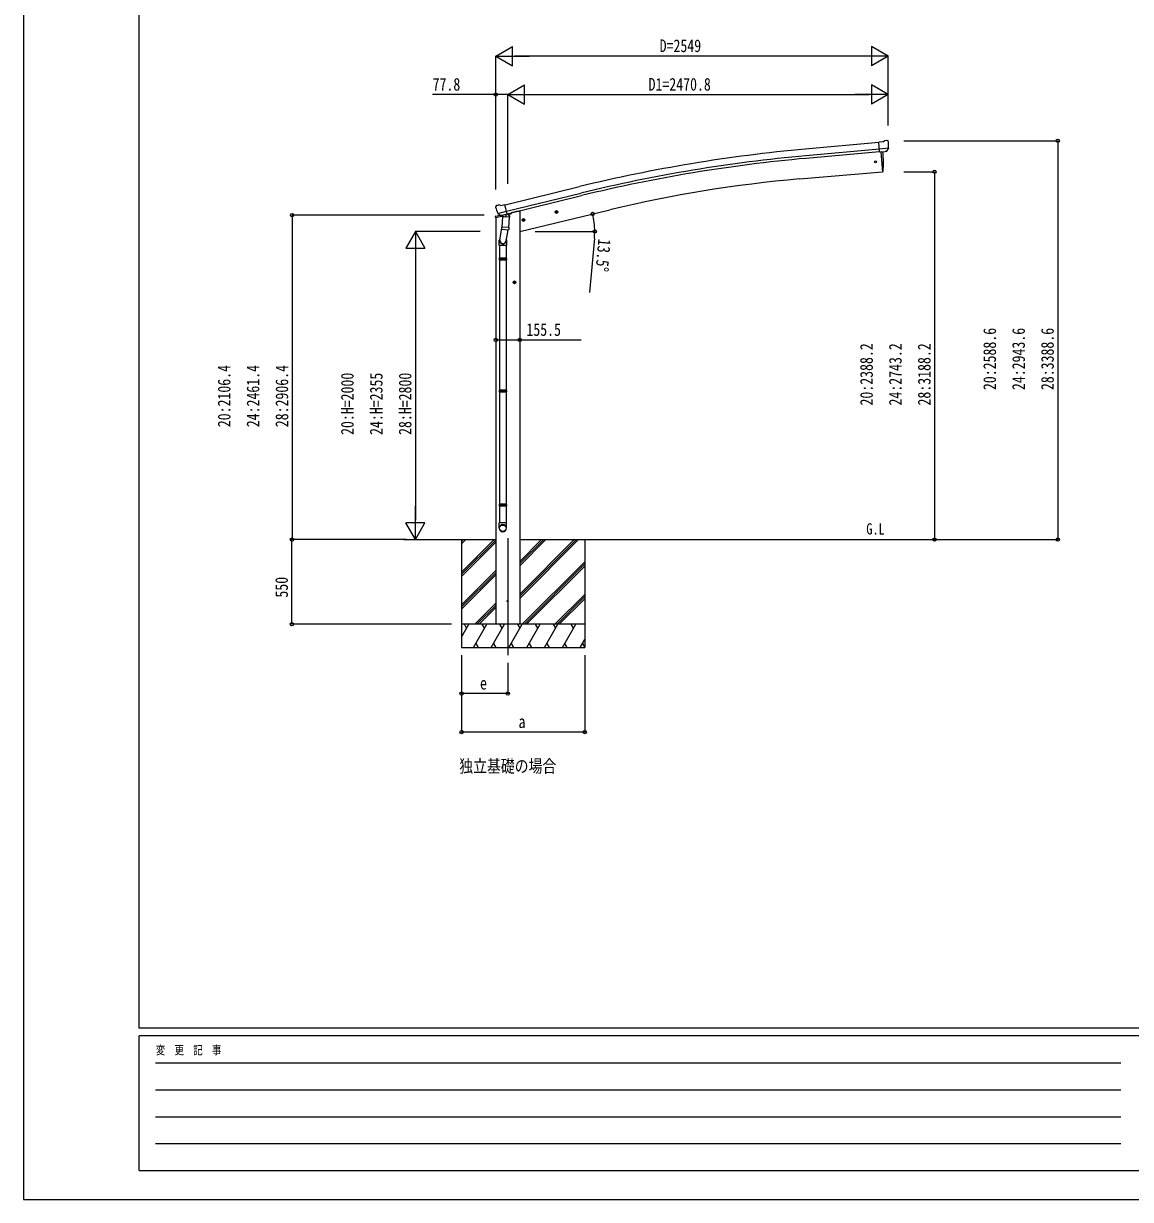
# Model space of a CAD drawing. Units: millimetres, scale not verified. Extents: x -10512 to 10512, y -7425 to 7425.
# Drawn here: x -10512 to -3325, y -7425 to 209 of the extents above; entities that cross this region are included whole.
import ezdxf
from ezdxf.enums import TextEntityAlignment as Align

# ---------------------------------------------------------------- set-up
doc = ezdxf.new("R2010")
doc.units = ezdxf.units.MM
doc.header["$LTSCALE"] = 30
for name, color, linetype in [('0-2_USER1', 3, 'Continuous'), ('0-3_YKK_12', 2, 'Continuous'), ('0-4_YKK_13', 4, 'Continuous'), ('0-5_YKK_A1', 4, 'Continuous'), ('0-6_YKK_D', 6, 'Continuous'), ('0-7_YKK_ZWAK', 7, 'Continuous')]:
    doc.layers.add(name, color=color, linetype=linetype)
doc.styles.add('ＭＳ ゴシック', font='')
doc.styles.get('ＭＳ ゴシック').set_extended_font_data('MS Gothic')

msp = doc.modelspace()

# ---------------------------------------------------------------- linework, layer by layer
at = {"layer": '0-3_YKK_12'}
msp.add_line((-7368.53, -3131.54), (-7368.53, -3890.74), dxfattribs=at)
at = {"layer": '0-4_YKK_13'}
for p, q in [((-4932.77, -558.55), (-4959.34, -560.88)), ((-4953.68, -625.54), (-4959.34, -560.88)), ((-4896.48, -600.84), (-4955.39, -606)), ((-4932.77, -558.55), (-4921.05, -551.79)), ((-4906.15, -550.2), (-4919.81, -551.4)), ((-4907.73, -620.33), (-4896.79, -601.39)), ((-4897.01, -555.95), (-4902.5, -551.35)), ((-4895.95, -557.99), (-4895.83, -559.34)), ((-4943.72, -624.67), (-4953.68, -625.54)), ((-4946.71, -624.93), (-4935.54, -752.53)), ((-4910.11, -621.73), (-4917.82, -622.4)), ((-4935.54, -752.53), (-4933.49, -752.28)), ((-7447.47, -982.73), (-7447.19, -983.88)), ((-7443.25, -974.16), (-7447.11, -980.45)), ((-7440.16, -971.91), (-7426.97, -968.74)), ((-7412.41, -971.42), (-7425.67, -968.72)), ((-7412.41, -971.42), (-7386.48, -965.19)), ((-7448.6, -1051.07), (-7405.89, -1040.81)), ((-7448.6, -1051.07), (-7448.6, -1044.18)), ((-7446.3, -1041.26), (-7420.09, -1034.97)), ((-7433.42, -1023.04), (-7375.91, -1009.23)), ((-7416.56, -1037.95), (-7432.94, -1023.46)), ((-7413.86, -1038.52), (-7406.34, -1036.71)), ((-7413.02, -1038.41), (-7411.49, -1038.04)), ((-7411.49, -1038.04), (-7374.78, -1029.23)), ((-7409.65, -1038.27), (-7409.7, -1039.01)), ((-7408.95, -1040.05), (-7383.13, -1046.49)), ((-7402.03, -1045.4), (-7406.7, -1112.24)), ((-7356.34, -1048.59), (-7402.03, -1045.4)), ((-7400.25, -1042.22), (-7400.48, -1045.51)), ((-7380.74, -1031.06), (-7381.76, -1045.66)), ((-7374.78, -1029.23), (-7373.26, -1028.86)), ((-7371.7, -1026.76), (-7370.76, -1026.83)), ((-7370.76, -1026.83), (-7357.44, -1042.14)), ((-7366.76, -1031.42), (-7347.88, -1026.89)), ((-7361.01, -1115.43), (-7356.34, -1048.59)), ((-7357.44, -1042.14), (-7357.89, -1048.49)), ((-7344.04, -1018.71), (-7344.04, -1022.02)), ((-7275.72, -1068.29), (-7256.28, -1063.62)), ((-7271.17, -1060.51), (-7273.3, -1067.7)), ((-7263.87, -1058.75), (-7271.17, -1060.51)), ((-7263.67, -1075.67), (-7268.33, -1056.23)), ((-7258.7, -1064.2), (-7263.87, -1058.75)), ((-7260.83, -1071.4), (-7258.7, -1064.2)), ((-7061.8, -1016.93), (-7042.35, -1012.26)), ((-7057.24, -1009.15), (-7059.38, -1016.35)), ((-7049.95, -1007.4), (-7057.24, -1009.15)), ((-7049.74, -1024.32), (-7054.41, -1004.87)), ((-7044.78, -1012.84), (-7049.95, -1007.4)), ((-7046.91, -1020.04), (-7044.78, -1012.84)), ((-7406.36, -1107.35), (-7420.88, -1195.12)), ((-7407.56, -1124.7), (-7406.69, -1112.24)), ((-7407.17, -1126.06), (-7407.17, -1126.06)), ((-7361.01, -1115.43), (-7406.7, -1112.24)), ((-7405.72, -1126.84), (-7364.02, -1129.76)), ((-7367.54, -1129.51), (-7380.18, -1204.44)), ((-7361.03, -1115.43), (-7361.92, -1128.13)), ((-7423.03, -1232.28), (-7423.03, -1197.93)), ((-7377.03, -1197.63), (-7377.03, -1232.28)), ((-7377.03, -1232.28), (-7423.03, -1232.28)), ((-7421.03, -1232.28), (-7421.03, -1314.8)), ((-7379.03, -1232.28), (-7379.03, -1314.8)), ((-7423.03, -1316.8), (-7422.03, -1314.8)), ((-7377.03, -1316.8), (-7423.03, -1316.8)), ((-7377.03, -1324.8), (-7423.03, -1324.8)), ((-7378.03, -1314.8), (-7422.03, -1314.8)), ((-7378.03, -1326.8), (-7422.03, -1326.8)), ((-7421.03, -1326.8), (-7421.03, -2170.99)), ((-7379.03, -1326.8), (-7379.03, -2170.99)), ((-7377.03, -1316.8), (-7378.03, -1314.8)), ((-7377.03, -1324.8), (-7378.03, -1326.8)), ((-7377.03, -1316.8), (-7377.03, -1324.8)), ((-7314.53, -1470.86), (-7334.53, -1470.86)), ((-7324.53, -1463.36), (-7331.03, -1467.11)), ((-7331.03, -1467.11), (-7331.03, -1474.62)), ((-7331.03, -1474.62), (-7324.53, -1478.37)), ((-7324.53, -1480.86), (-7324.53, -1460.86)), ((-7318.03, -1467.11), (-7324.53, -1463.36)), ((-7423.03, -2172.99), (-7422.03, -2170.99)), ((-7377.03, -2172.99), (-7423.03, -2172.99)), ((-7377.03, -2180.99), (-7423.03, -2180.99)), ((-7378.03, -2170.99), (-7422.03, -2170.99)), ((-7378.03, -2182.99), (-7422.03, -2182.99)), ((-7421.03, -2182.99), (-7421.03, -2911.18)), ((-7379.03, -2182.99), (-7379.03, -2911.18)), ((-7377.03, -2172.99), (-7378.03, -2170.99)), ((-7377.03, -2180.99), (-7378.03, -2182.99)), ((-7377.03, -2172.99), (-7377.03, -2180.99)), ((-7423.03, -2913.18), (-7422.03, -2911.18)), ((-7377.03, -2913.18), (-7423.03, -2913.18)), ((-7377.03, -2921.18), (-7423.03, -2921.18)), ((-7378.03, -2911.18), (-7422.03, -2911.18)), ((-7378.03, -2923.18), (-7422.03, -2923.18)), ((-7421.03, -2923.18), (-7421.03, -3033.18)), ((-7379.03, -2923.18), (-7379.03, -3033.18)), ((-7377.03, -2913.18), (-7378.03, -2911.18)), ((-7377.03, -2921.18), (-7378.03, -2923.18)), ((-7377.03, -2913.18), (-7377.03, -2921.18)), ((-7423.03, -3067.32), (-7423.03, -3033.18)), ((-7377.03, -3033.18), (-7423.03, -3033.18)), ((-7377.03, -3067.32), (-7377.03, -3033.18))]:
    msp.add_line(p, q, dxfattribs=at)
for points in [[(-4896.4, -600.21), (-4896.69, -601.2), (-4896.79, -601.39)], [(-4943.72, -624.67), (-4943.45, -624.73), (-4918.07, -622.51), (-4917.82, -622.4)], [(-7381.05, -1030.64), (-7371.33, -1028.31), (-7386.48, -965.19)], [(-7433.69, -1022.46), (-7433.1, -1023.31), (-7432.94, -1023.46)], [(-7381.05, -1030.64), (-7381.29, -1030.79), (-7406.06, -1036.74), (-7406.34, -1036.71)], [(-7273.3, -1067.7), (-7268.13, -1073.15), (-7260.83, -1071.4)], [(-7059.38, -1016.35), (-7054.21, -1021.79), (-7046.91, -1020.04)], [(-7423.03, -1316.8), (-7423.03, -1324.8), (-7422.03, -1326.8)], [(-7324.53, -1478.37), (-7318.03, -1474.62), (-7318.03, -1467.11)], [(-7423.03, -2172.99), (-7423.03, -2180.99), (-7422.03, -2182.99)], [(-7423.03, -2913.18), (-7423.03, -2921.18), (-7422.03, -2923.18)]]:
    msp.add_lwpolyline(points, dxfattribs=at)
for centre, radius in [((-4981.23, -689.27), 6.5), ((-7266, -1065.95), 8.5), ((-7266, -1065.95), 7.7), ((-7266, -1065.95), 6.5), ((-7052.08, -1014.59), 8.5), ((-7052.08, -1014.59), 7.7), ((-7052.08, -1014.59), 6.5), ((-7324.53, -1470.86), 8.5), ((-7324.53, -1470.86), 7.7), ((-7324.53, -1470.86), 6.5), ((-7368.53, -3540.75), 4.5)]:
    msp.add_circle(centre, radius, dxfattribs=at)
for centre, radius, start, end in [((-4919.55, -554.38), 3, 95, 120), ((-4905.71, -555.18), 5, 50.00648, 94.99352), ((-5097.46, -576.98), 202.4, 353.4085, 5), ((-5829.31, -696.72), 900, 356.63919, 4.64986), ((-4933.85, -749.3), 3, 277, 356.63919), ((-7250.39, -936.63), 202.4, 193.5, 205.09125), ((-7438.99, -976.77), 5, 103.5, 148.5), ((-7426.27, -971.66), 3, 78.5, 103.5), ((-7445.6, -1044.18), 3, 103.5, 180), ((-7413.14, -1037.92), 0.5, 248.23754, 283.5), ((-7410.15, -1038.24), 0.5, 356, 103.5), ((-7408.71, -1039.08), 1, 176, 256), ((-7382.78, -1045.52), 1.03, 250.03897, 351.96569), ((-7380.14, -1031.14), 0.604, 100.59842, 172.20595), ((-7373.37, -1028.38), 0.5, 283.5, 318.76246), ((-7349.04, -1022.02), 5, 283.5, 0), ((-7405.62, -1124.88), 1.95, 175.04017, 217.47766), ((-7405.58, -1124.85), 2, 217.40962, 266), ((-7363.88, -1127.76), 2, 266, 349.46843)]:
    msp.add_arc(centre, radius, start, end, dxfattribs=at)
for centre, major_axis, ratio, start_param, end_param in [((-4891.62, -553.95), (-15.35, 3.44), 0.101033, 5.9751426, 5.9753737), ((-4898.95, -558.25), (2.71, -1.31), 0.997474, 0.5366567, 1.3225652), ((-4910.38, -618.73), (1.62, -2.54), 0.997631, 5.8041905, 5.8929484), ((-4910.45, -618.62), (-3.5, 2.17), 0.650902, 2.1145521, 2.1873627), ((-4910.33, -618.82), (1.62, -2.54), 0.997631, 5.965759, 6.7621801), ((-7444.55, -982.02), (-1.57, -2.57), 0.99628, 4.712389, 5.4996506), ((-7414.58, -1035.69), (-0.73, -2.92), 0.997631, 5.8041905, 6.6006116), ((-7414.52, -1035.47), (2.63, 3.16), 0.650902, 4.0958226, 4.1686332), ((-7414.55, -1035.59), (-0.73, -2.92), 0.997631, 0.3902369, 0.4789948), ((-7400.03, -1197.63), (23, 0), 0.996195, 2.5560258, 6.5663028), ((-7400.03, -1197.63), (21, 0), 0.996195, 2.9349147, 5.9512394), ((-7400.03, -3065.58), (-23, 0), 0.996195, 3.1415927, 6.2831853), ((-7400.03, -3067.32), (-23, 0), 0.996195, 3.1415927, 6.2831853), ((-7400.03, -3067.32), (0, -23.43), 0.981806, 4.712389, 7.8539816)]:
    msp.add_ellipse(centre, major_axis=major_axis, ratio=ratio, start_param=start_param, end_param=end_param, dxfattribs=at)
msp.add_ellipse((-7400.03, -3067.32), major_axis=(21, 0), ratio=0.996195, dxfattribs=at)
at = {"layer": '0-5_YKK_A1'}
for p, q in [((-4959.16, -562.94), (-5436.47, -606.22)), ((-4955.4, -605.94), (-5432.58, -649.2)), ((-4953.93, -622.72), (-5431.06, -665.98)), ((-4946.71, -624.93), (-4935.54, -752.53)), ((-5473.49, -799.6), (-4935.54, -752.53)), ((-7386.01, -967.15), (-6903.14, -849.67)), ((-7375.94, -1009.12), (-6892.93, -891.61)), ((-7372.01, -1025.5), (-6888.95, -907.97)), ((-7446.03, -1050.45), (-7446.03, -3690.75)), ((-7310.53, -1010.75), (-7344.04, -1018.79)), ((-7290.53, -1010.75), (-7310.53, -1010.75)), ((-7290.53, -1140.75), (-6704.86, -1000.14)), ((-7290.53, -1010.75), (-7290.53, -3690.75)), ((-8042.37, -3140.75), (-7446.03, -3140.75)), ((-7668.53, -3140.75), (-7668.53, -3840.74)), ((-7668.53, -3351.97), (-7457.3, -3140.75)), ((-7668.53, -3168.13), (-7641.15, -3140.75)), ((-7668.53, -3153.98), (-7655.29, -3140.75)), ((-7668.53, -3366.12), (-7446.28, -3143.87)), ((-7668.53, -3380.26), (-7446.28, -3158.01)), ((-7290.78, -3523.01), (-6908.52, -3140.75)), ((-7290.78, -3494.72), (-6936.8, -3140.75)), ((-7290.78, -3508.86), (-6922.66, -3140.75)), ((-7290.78, -3310.88), (-7120.65, -3140.75)), ((-7290.78, -3296.73), (-7134.79, -3140.75)), ((-7290.78, -3282.59), (-7148.94, -3140.75)), ((-7290.53, -3140.75), (-4681.03, -3140.75)), ((-6868.53, -3140.75), (-6868.53, -3840.74)), ((-7668.53, -3564.1), (-7446.28, -3341.86)), ((-7668.53, -3578.25), (-7446.28, -3356)), ((-7274.68, -3690.75), (-6868.53, -3284.61)), ((-7260.53, -3690.75), (-6868.53, -3298.75)), ((-7246.39, -3690.75), (-6868.53, -3312.89)), ((-7668.53, -3592.39), (-7446.28, -3370.14)), ((-7062.54, -3690.75), (-6868.53, -3496.74)), ((-7048.4, -3690.75), (-6868.53, -3510.88)), ((-7583.04, -3690.75), (-7446.28, -3553.99)), ((-7568.9, -3690.75), (-7446.28, -3568.13)), ((-7554.76, -3690.75), (-7446.28, -3582.27)), ((-7034.26, -3690.75), (-6868.53, -3525.02)), ((-7668.53, -3774.58), (-7620.13, -3690.74)), ((-6868.53, -3690.75), (-7668.53, -3690.75)), ((-7635.14, -3716.73), (-7650.14, -3690.74)), ((-7591.27, -3840.74), (-7504.67, -3690.74)), ((-7519.67, -3716.73), (-7534.67, -3690.75)), ((-7475.8, -3840.74), (-7389.2, -3690.75)), ((-7404.2, -3716.73), (-7419.2, -3690.74)), ((-7360.33, -3840.74), (-7273.73, -3690.75)), ((-7288.73, -3716.73), (-7303.73, -3690.74)), ((-7244.86, -3840.74), (-7158.26, -3690.75)), ((-7173.26, -3716.73), (-7188.26, -3690.74)), ((-7129.39, -3840.74), (-7042.78, -3690.75)), ((-7072.79, -3690.75), (-7057.79, -3716.73)), ((-7013.92, -3840.74), (-6927.31, -3690.75)), ((-6942.32, -3716.73), (-6957.32, -3690.74)), ((-7576.27, -3814.77), (-7561.27, -3840.74)), ((-7460.8, -3814.76), (-7445.8, -3840.74)), ((-7345.33, -3814.76), (-7330.33, -3840.74)), ((-7229.86, -3814.77), (-7214.86, -3840.74)), ((-7114.39, -3814.77), (-7099.39, -3840.74)), ((-6998.92, -3814.77), (-6983.92, -3840.74)), ((-6898.45, -3840.74), (-6868.53, -3788.93)), ((-6883.45, -3814.77), (-6868.45, -3840.74)), ((-7668.53, -3840.74), (-6868.53, -3840.74))]:
    msp.add_line(p, q, dxfattribs=at)
for centre, radius, start, end in [((-4531.77, -10596.14), 10030.81, 95.17465, 103.67464), ((-4531.77, -10596.14), 9987.65, 95.17465, 103.67464), ((-4531.77, -10596.14), 9970.81, 95.17465, 103.67464), ((-4739.87, -9184.91), 8417.35, 95.00001, 103.5)]:
    msp.add_arc(centre, radius, start, end, dxfattribs=at)
at = {"layer": '0-6_YKK_D'}
for p, q in [((-7446.53, -2.19), (-7338.28, 60.31)), ((-7338.28, -64.69), (-7338.28, 60.31)), ((-4897.46, -2.19), (-5005.71, 60.31)), ((-5005.71, 60.31), (-5005.71, -64.69)), ((-7446.53, -868.66), (-7446.53, -1.19)), ((-7446.53, -2.19), (-7338.28, -64.69)), ((-7446.53, -2.19), (-7230.03, -2.19)), ((-5022.46, -2.19), (-7321.53, -2.19)), ((-4897.46, -2.19), (-5113.97, -2.19)), ((-4897.46, -2.19), (-5005.71, -64.69)), ((-4897.46, -452.24), (-4897.46, -1.19)), ((-7368.28, -252.19), (-7260.03, -189.69)), ((-7260.03, -314.69), (-7260.03, -189.69)), ((-4897.46, -252.19), (-5005.71, -189.69)), ((-5005.71, -189.69), (-5005.71, -314.69)), ((-7446.03, -868.7), (-7446.03, -251.19)), ((-7368.28, -830.76), (-7368.28, -251.19)), ((-7368.28, -829.76), (-7368.28, -251.19)), ((-7368.28, -252.19), (-7260.03, -314.69)), ((-7368.28, -252.19), (-7151.78, -252.19)), ((-7243.28, -252.19), (-5022.46, -252.19)), ((-4897.46, -252.19), (-5113.97, -252.19)), ((-4897.46, -252.19), (-5005.71, -314.69)), ((-4897.46, -452.24), (-4897.46, -251.19)), ((-4795.53, -552.19), (-3796.46, -552.19)), ((-3797.46, -552.19), (-3797.46, -3140.75)), ((-4796.53, -752.53), (-4596.46, -752.53)), ((-4597.46, -752.53), (-4597.46, -3140.75)), ((-7521.53, -1034.34), (-8769.28, -1034.34)), ((-8768.28, -1034.34), (-8768.28, -3140.75)), ((-7968.28, -1140.75), (-8030.78, -1249)), ((-7546.53, -1140.75), (-7969.28, -1140.75)), ((-7968.28, -1140.75), (-7905.78, -1249)), ((-7968.28, -1140.75), (-7968.28, -1357.25)), ((-7189.53, -1140.75), (-6802.68, -1140.75)), ((-6805.53, -1183.2), (-6836.58, -1537.85)), ((-8030.78, -1249), (-7905.78, -1249)), ((-7968.28, -1265.75), (-7968.28, -3015.75)), ((-7968.28, -3140.75), (-7968.28, -2924.24)), ((-7968.28, -3140.75), (-8030.78, -3032.49)), ((-7905.78, -3032.49), (-8030.78, -3032.49)), ((-7968.28, -3140.75), (-7905.78, -3032.49)), ((-8025.57, -3140.75), (-8770.53, -3140.75)), ((-8769.53, -3690.75), (-8769.53, -3140.75)), ((-8062.16, -3140.75), (-8769.28, -3140.75)), ((-8041.37, -3140.75), (-7967.28, -3140.75)), ((-4796.53, -3140.75), (-4596.46, -3140.75)), ((-4795.53, -3140.75), (-3796.46, -3140.75)), ((-7734.23, -3690.75), (-8770.53, -3690.75)), ((-7668.53, -3890.74), (-7668.53, -4391.74)), ((-7668.53, -3890.74), (-7668.53, -4141.74)), ((-6868.53, -3891.74), (-6868.53, -4391.74)), ((-7368.53, -3942.12), (-7368.53, -4141.74)), ((-7368.53, -4140.74), (-7668.53, -4140.74)), ((-6868.53, -4390.74), (-7668.53, -4390.74))]:
    msp.add_line(p, q, dxfattribs=at)
for points in [[(-7368.28, -252.19), (-7446.03, -252.19), (-7857.03, -252.19)], [(-7446.28, -1844.37), (-7290.78, -1844.37), (-6892.28, -1844.37)]]:
    msp.add_lwpolyline(points, dxfattribs=at)
for centre in [(-7446.03, -252.19), (-3797.46, -552.19), (-4597.46, -752.53), (-8768.28, -1034.34), (-6817.13, -1027.09), (-6803.68, -1140.75), (-7446.28, -1844.37), (-7290.78, -1844.37), (-8769.53, -3140.75), (-8768.28, -3140.75), (-4597.46, -3140.75), (-3797.46, -3140.75), (-8769.53, -3690.75), (-7668.53, -4140.74), (-7368.53, -4140.74), (-7668.53, -4390.74), (-6868.53, -4390.74)]:
    msp.add_circle(centre, 10.62, dxfattribs=at)
for start, end in [(0, 13.5), (354.99678, 0)]:
    msp.add_arc((-7290.53, -1140.75), 486.86, start, end, dxfattribs=at)
at = {"layer": '0-7_YKK_ZWAK'}
for p, q in [((-9762.45, -6312.5), (-9762.45, 6937.5)), ((9737.55, -6312.5), (-9762.45, -6312.5)), ((-3262.45, -6362.5), (-9762.45, -6362.5)), ((-9762.45, -7237.5), (-9762.45, -6362.5)), ((-9656.2, -6537.5), (-3387.45, -6537.5)), ((-9656.2, -6712.5), (-3387.45, -6712.5)), ((-9656.2, -6887.5), (-3387.45, -6887.5)), ((-9656.2, -7062.5), (-3387.45, -7062.5)), ((-9762.45, -7237.5), (-3262.45, -7237.5))]:
    msp.add_line(p, q, dxfattribs=at)
msp.add_lwpolyline([(-10512.5, -7425), (10512.5, -7425), (10512.5, 7425), (-10512.5, 7425)], close=True, dxfattribs=at)

# ---------------------------------------------------------------- texts
at = {"layer": '0-2_USER1', "style": 'ＭＳ ゴシック', "width": 0.8}
for s, height, p in [('G.L', 73.31, (-5040.18, -3130.14)), ('独立基礎の場合', 82.48, (-7683.15, -4677.53))]:
    msp.add_text(s, height=height, dxfattribs=at).set_placement(p, align=Align.BOTTOM_LEFT)
at = {"layer": '0-6_YKK_D', "style": 'ＭＳ ゴシック', "width": 0.8}
for s, p in [('D=2549', (-6382, -1.19)), ('77.8', (-7856.03, -251.19)), ('D1=2470.8', (-6453.87, -251.19)), ('155.5', (-7247.28, -1843.37)), ('e', (-7548.53, -4139.08)), ('a', (-7298.53, -4389.08))]:
    msp.add_text(s, height=82.48, dxfattribs=at).set_placement(p, align=Align.BOTTOM_LEFT)
for s, rotation, p in [('13.5°', 264.997, (-6804.63, -1184.29)), ('20:2588.6', 90, (-4173.46, -2170.47)), ('24:2943.6', 90, (-3985.96, -2170.47)), ('28:3388.6', 90, (-3798.46, -2170.47)), ('20:2388.2', 90, (-4973.46, -2270.64)), ('24:2743.2', 90, (-4785.96, -2270.64)), ('28:3188.2', 90, (-4598.46, -2270.64)), ('20:2106.4', 90, (-9144.28, -2411.54)), ('24:2461.4', 90, (-8956.78, -2411.54)), ('28:2906.4', 90, (-8769.28, -2411.54)), ('20:H=2000', 90, (-8344.28, -2461.75)), ('24:H=2355', 90, (-8156.78, -2461.75)), ('28:H=2800', 90, (-7969.28, -2461.75)), ('550', 90, (-8771.2, -3517.75))]:
    msp.add_text(s, height=82.48, rotation=rotation, dxfattribs=at).set_placement(p, align=Align.BOTTOM_LEFT)
at = {"layer": '0-7_YKK_ZWAK', "style": 'ＭＳ ゴシック', "width": 0.8}
msp.add_text('変  更  記  事', height=54.99, dxfattribs=at).set_placement((-9653.28, -6500), align=Align.BOTTOM_LEFT)

doc.saveas('drawing.dxf')
